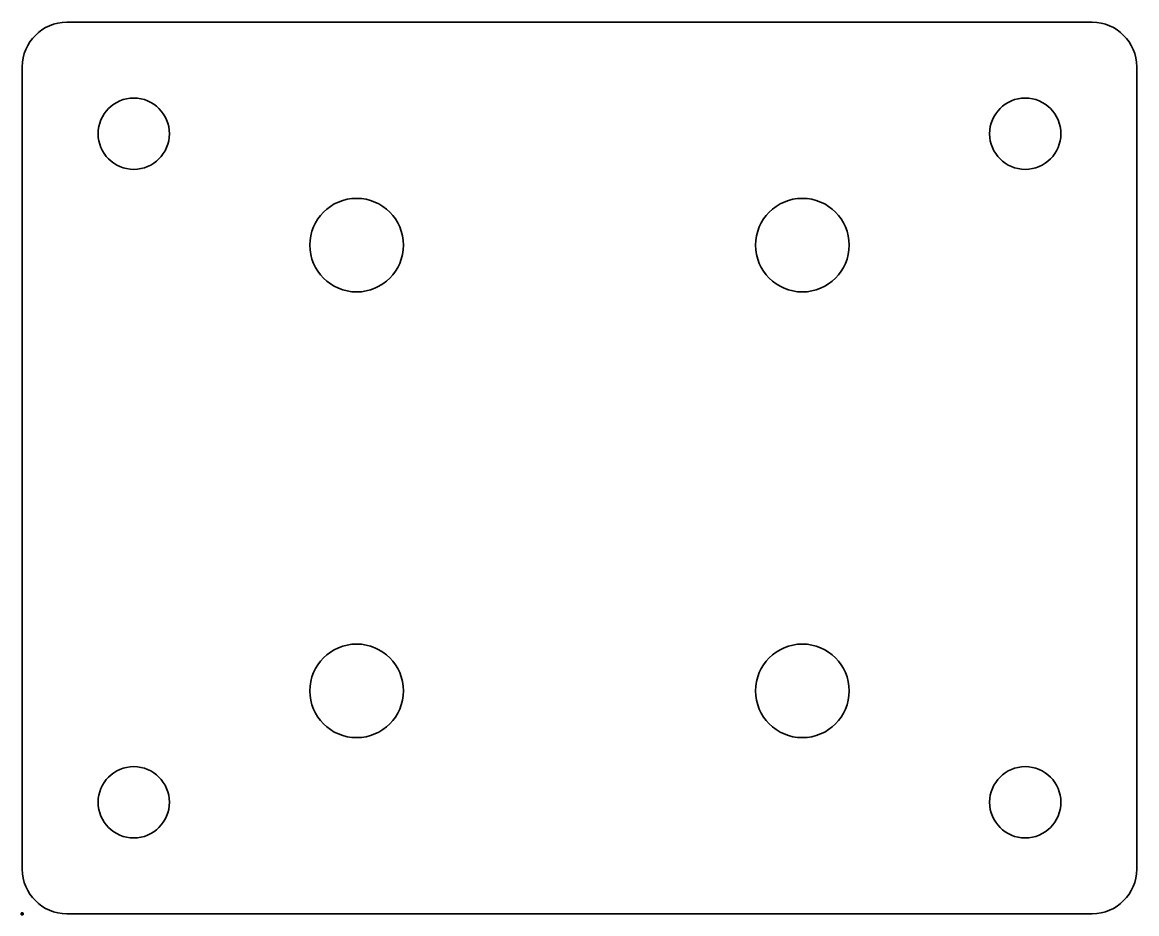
# Model space of a CAD drawing. Header units: millimetres. Extents: x 0 to 50, y 0 to 40.
import ezdxf

# ---------------------------------------------------------------- set-up
doc = ezdxf.new("R2010")
doc.units = ezdxf.units.MM
doc.layers.add('1', color=7, linetype='Continuous', true_color=0xffffff)
doc.layers.add('61', color=7, linetype='Continuous', true_color=0xffffff)

msp = doc.modelspace()

# ---------------------------------------------------------------- linework, layer by layer
at = {"layer": '1', "color": 252, "linetype": 'Continuous', "lineweight": 35}
for p, q in [((48, 40), (2, 40)), ((0, 38), (0, 2)), ((50, 2), (50, 38)), ((2, 0), (48, 0))]:
    msp.add_line(p, q, dxfattribs=at)
for centre, radius in [((5, 35), 1.6), ((45, 35), 1.6), ((15, 30), 2.1), ((35, 30), 2.1), ((15, 10), 2.1), ((35, 10), 2.1), ((5, 5), 1.6), ((45, 5), 1.6)]:
    msp.add_circle(centre, radius, dxfattribs=at)
for centre, start, end in [((2, 38), 90, 180), ((48, 38), 0, 90), ((2, 2), 180, 270), ((48, 2), 270, 0)]:
    msp.add_arc(centre, 2, start, end, dxfattribs=at)
at = {"layer": '61', "color": 23, "linetype": 'Continuous', "lineweight": 70}
msp.add_point((0, 0), dxfattribs=at)

doc.saveas('drawing.dxf')
